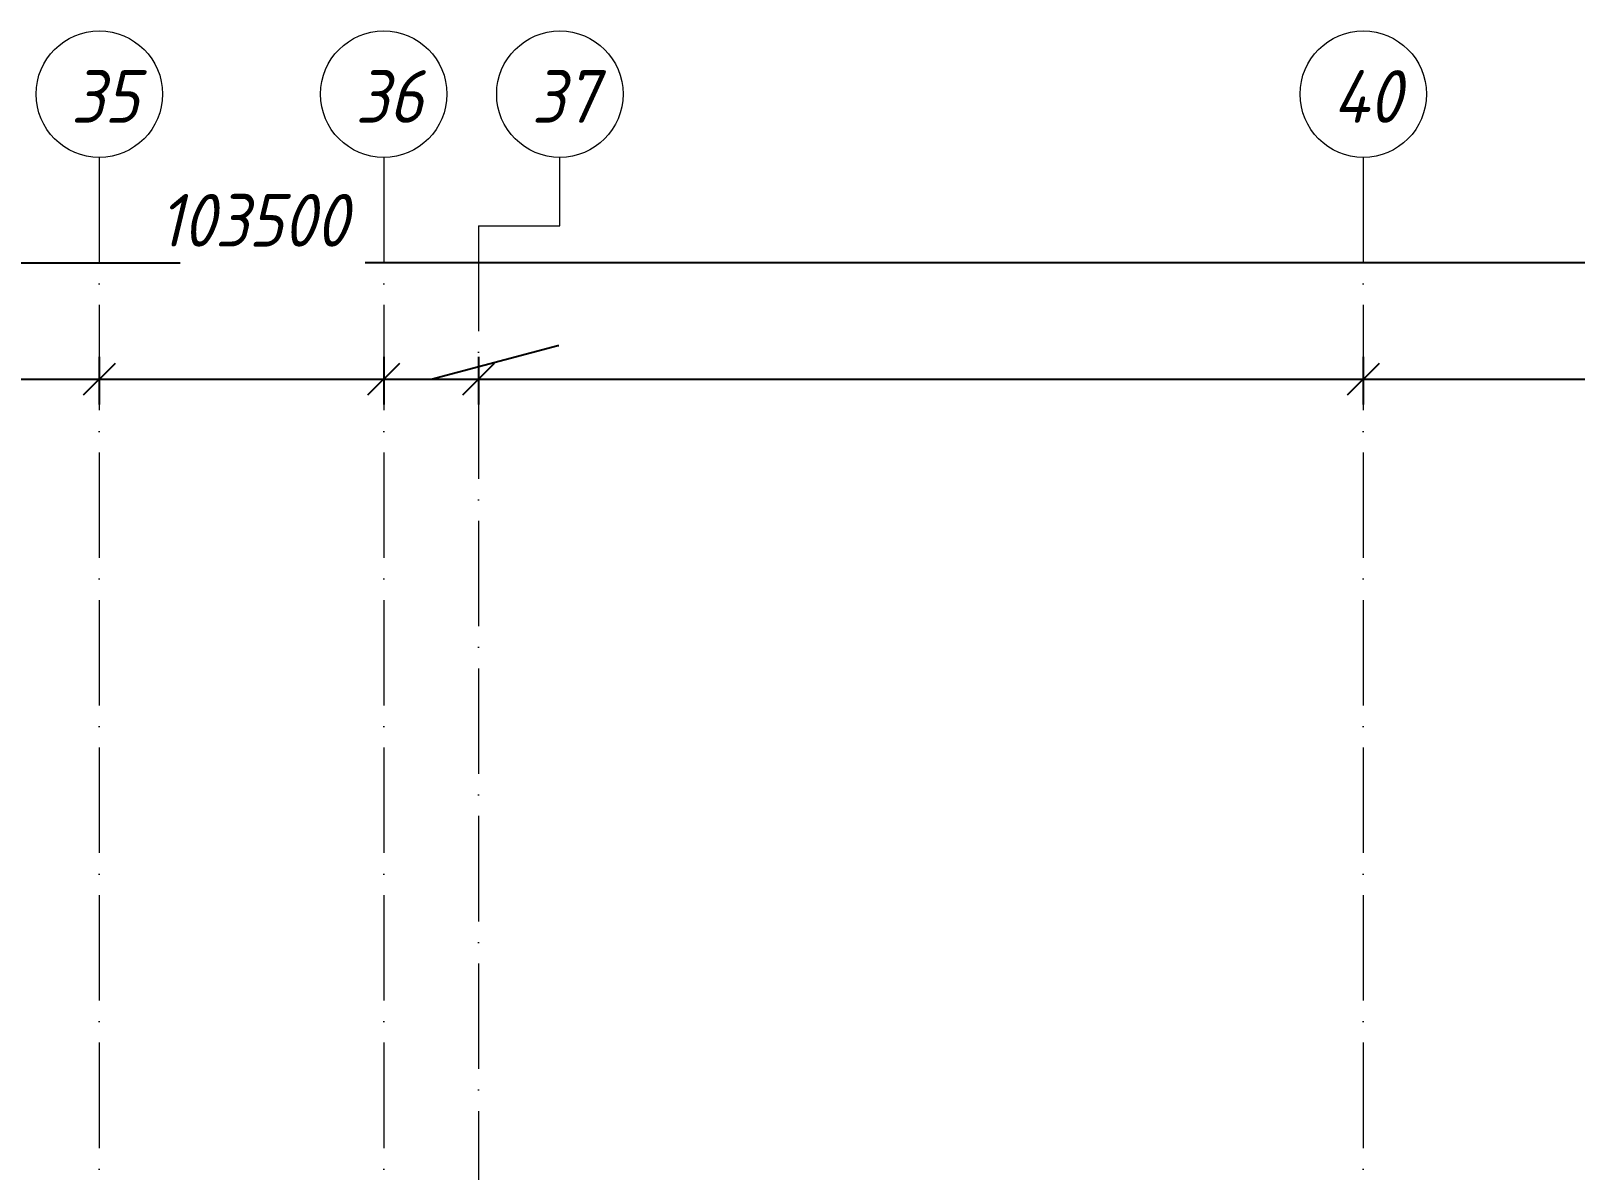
# Model space of a CAD drawing. Header units: millimetres. Extents: x -356862 to 418287, y 0 to 839748.
# Drawn here: x -128340 to -121010, y 545103 to 550509 of the extents above; entities that cross this region are included whole.
import ezdxf

# ---------------------------------------------------------------- set-up
doc = ezdxf.new("R2010")
doc.units = ezdxf.units.MM
doc.linetypes.add('50_200_ШТРИХ_1Т_ш5_п1_п1_', pattern=[700, 500, -100, 0, -100])
for name, color, linetype, lineweight in [('A-____-____-DIMS', 7, 'Continuous', 9), ('S-GRID-____-IDEN', 7, 'Continuous', 9), ('S-GRID-____-OTLN', 7, 'Continuous', 9), ('S-GRID-____-OTLN-1', 7, '50_200_ШТРИХ_1Т_ш5_п1_п1_', 9)]:
    doc.layers.add(name, color=color, linetype=linetype, lineweight=lineweight)
doc.styles.add('ISOCPEUR_I', font='isocpeui.ttf', dxfattribs={"width": 0.9, "height": 2.5})
doc.styles.add('ISOCPEUR_I_9', font='isocpeui.ttf', dxfattribs={"width": 0.9, "height": 250})
doc.dimstyles.new('ISO-2_5_0_9К_БОЛЬШОЙ_ОСИ', dxfattribs={"dimscale": 304.8, "dimtxt": 248.995294, "dimasz": 0.492126, "dimexe": 0.393701, "dimexo": 0, "dimgap": 0, "dimtad": 1, "dimdec": 0, "dimzin": 0, "dimdsep": 46, "dimtxsty": 'ISOCPEUR_I', "dimblk1": 'OBLIQUE', "dimblk2": 'OBLIQUE', "dimsah": 1, "dimcen": 0.09, "dimdle": 0.393701, "dimazin": 0, "dimtfac": 1, "dimtdec": 4, "dimtix": 1, "dimtmove": 0, "dimatfit": 3, "dimfxl": 1, "dimtvp": 1, "dimtolj": 1, "dimtzin": 0, "dimarcsym": 2})
doc.dimstyles.new('ISO-2_5_0_9К_БОЛЬШОЙ_ОСИ_1', dxfattribs={"dimscale": 304.8, "dimtxt": 248.995294, "dimasz": 0.492126, "dimexe": 0.393701, "dimexo": 0, "dimgap": 0, "dimtad": 1, "dimdec": 0, "dimzin": 0, "dimdsep": 46, "dimtxsty": 'ISOCPEUR_I', "dimblk1": 'OBLIQUE', "dimblk2": 'OBLIQUE', "dimsah": 1, "dimcen": 0.09, "dimdle": 0.393701, "dimazin": 0, "dimtfac": 1, "dimtdec": 4, "dimtix": 1, "dimtmove": 1, "dimatfit": 3, "dimfxl": 1, "dimtvp": 1, "dimtolj": 1, "dimtzin": 0, "dimarcsym": 2})
doc.dimstyles.new('ISO-2_5_0_9К_БОЛЬШОЙ_ОСИ_2', dxfattribs={"dimscale": 304.8, "dimtxt": 248.995294, "dimasz": 0.492126, "dimexe": 0.393701, "dimexo": 0, "dimgap": 0, "dimtad": 1, "dimdec": 0, "dimzin": 0, "dimdsep": 46, "dimtxsty": 'ISOCPEUR_I_9', "dimblk1": 'OBLIQUE', "dimblk2": 'OBLIQUE', "dimsah": 1, "dimcen": 0.09, "dimdle": 0.393701, "dimazin": 0, "dimtfac": 1, "dimtdec": 4, "dimtix": 1, "dimtmove": 2, "dimatfit": 3, "dimfxl": 1, "dimtvp": 1, "dimtolj": 1, "dimtzin": 0, "dimarcsym": 2})

# ---------------------------------------------------------------- blocks, each defined once
blk = doc.blocks.new('Ось сетки - Круг_Ø6_00__ISO-2_5_0_9K_-25732049-АР1_План отверстий 1 этажа в осях 1-64_Ю-ЯЯ')
at = {"layer": 'S-GRID-____-IDEN'}
blk.add_circle((0, 0), 3, dxfattribs=at)
blk = doc.blocks.new('_Oblique')
at = {"color": 0, "linetype": 'ByBlock', "lineweight": -2}
blk.add_line((-0.5, -0.5), (0.5, 0.5), dxfattribs=at)
blk = doc.blocks.new('*D13444')
at = {"layer": 'A-____-____-DIMS', "color": 0, "lineweight": -2, "transparency": 16777216}
for p, q in [((-130315.1, 548962.5), (-130315.1, 548736.4)), ((-128015.1, 548962.5), (-128015.1, 548736.4)), ((-130435.1, 548856.4), (-127895.1, 548856.4))]:
    blk.add_line(p, q, dxfattribs=at)
at = {"layer": 'Defpoints', "color": 0, "transparency": 16777216}
for p in [(-130315.1, 548962.5), (-128015.1, 548962.5), (-128015.1, 548856.4)]:
    blk.add_point(p, dxfattribs=at)
at = {"layer": 'A-____-____-DIMS', "color": 0, "lineweight": -2, "transparency": 16777216, "xscale": 150, "yscale": 150, "zscale": 150, "rotation": 180}
blk.add_blockref('_Oblique', (-130315.1, 548856.4), dxfattribs=at)
at = {"layer": 'A-____-____-DIMS', "color": 0, "lineweight": -2, "transparency": 16777216, "xscale": 150, "yscale": 150, "zscale": 150}
blk.add_blockref('_Oblique', (-128015.1, 548856.4), dxfattribs=at)
at = {"layer": 'A-____-____-DIMS', "color": 0, "transparency": 16777216, "insert": (-129165.1, 548857.6), "char_height": 2.5, "width": 758.478, "attachment_point": 5, "style": 'ISOCPEUR_I'}
blk.add_mtext('\\A1;2300', dxfattribs=at)
blk = doc.blocks.new('*D13445')
at = {"layer": 'A-____-____-DIMS', "color": 0, "lineweight": -2, "transparency": 16777216}
for p, q in [((-128015.1, 548962.5), (-128015.1, 548736.4)), ((-126665.1, 548962.5), (-126665.1, 548736.4)), ((-128135.1, 548856.4), (-126545.1, 548856.4))]:
    blk.add_line(p, q, dxfattribs=at)
at = {"layer": 'Defpoints', "color": 0, "transparency": 16777216}
for p in [(-128015.1, 548962.5), (-126665.1, 548962.5), (-126665.1, 548856.4)]:
    blk.add_point(p, dxfattribs=at)
at = {"layer": 'A-____-____-DIMS', "color": 0, "lineweight": -2, "transparency": 16777216, "xscale": 150, "yscale": 150, "zscale": 150, "rotation": 180}
blk.add_blockref('_Oblique', (-128015.1, 548856.4), dxfattribs=at)
at = {"layer": 'A-____-____-DIMS', "color": 0, "lineweight": -2, "transparency": 16777216, "xscale": 150, "yscale": 150, "zscale": 150}
blk.add_blockref('_Oblique', (-126665.1, 548856.4), dxfattribs=at)
at = {"layer": 'A-____-____-DIMS', "color": 0, "transparency": 16777216, "insert": (-127340.1, 548857.6), "char_height": 2.5, "width": 701.018, "attachment_point": 5, "style": 'ISOCPEUR_I'}
blk.add_mtext('\\A1;1350', dxfattribs=at)
blk = doc.blocks.new('*D13446')
at = {"layer": 'A-____-____-DIMS', "color": 0, "lineweight": -2, "transparency": 16777216}
for p, q in [((-126440.1, 548856.4), (-125839, 549016.3)), ((-125839, 549016.3), (-125834.1, 549016.3)), ((-126665.1, 548962.5), (-126665.1, 548736.4)), ((-126215.1, 548962.5), (-126215.1, 548736.4)), ((-126785.1, 548856.4), (-126095.1, 548856.4))]:
    blk.add_line(p, q, dxfattribs=at)
at = {"layer": 'Defpoints', "color": 0, "transparency": 16777216}
for p in [(-126665.1, 548962.5), (-126215.1, 548962.5), (-126215.1, 548856.4)]:
    blk.add_point(p, dxfattribs=at)
at = {"layer": 'A-____-____-DIMS', "color": 0, "lineweight": -2, "transparency": 16777216, "xscale": 150, "yscale": 150, "zscale": 150, "rotation": 180}
blk.add_blockref('_Oblique', (-126665.1, 548856.4), dxfattribs=at)
at = {"layer": 'A-____-____-DIMS', "color": 0, "lineweight": -2, "transparency": 16777216, "xscale": 150, "yscale": 150, "zscale": 150}
blk.add_blockref('_Oblique', (-126215.1, 548856.4), dxfattribs=at)
at = {"layer": 'A-____-____-DIMS', "color": 0, "transparency": 16777216, "insert": (-125839, 549019.7), "char_height": 2.5, "width": 591.843, "attachment_point": 1, "line_spacing_factor": 1.149209, "style": 'ISOCPEUR_I'}
blk.add_mtext('\\A1;450', dxfattribs=at)
blk = doc.blocks.new('*D13447')
at = {"layer": 'A-____-____-DIMS', "color": 0, "lineweight": -2, "transparency": 16777216}
for p, q in [((-126215.1, 548962.5), (-126215.1, 548736.4)), ((-122015.1, 548962.5), (-122015.1, 548736.4)), ((-126335.1, 548856.4), (-121895.1, 548856.4))]:
    blk.add_line(p, q, dxfattribs=at)
at = {"layer": 'Defpoints', "color": 0, "transparency": 16777216}
for p in [(-126215.1, 548962.5), (-122015.1, 548962.5), (-122015.1, 548856.4)]:
    blk.add_point(p, dxfattribs=at)
at = {"layer": 'A-____-____-DIMS', "color": 0, "lineweight": -2, "transparency": 16777216, "xscale": 150, "yscale": 150, "zscale": 150, "rotation": 180}
blk.add_blockref('_Oblique', (-126215.1, 548856.4), dxfattribs=at)
at = {"layer": 'A-____-____-DIMS', "color": 0, "lineweight": -2, "transparency": 16777216, "xscale": 150, "yscale": 150, "zscale": 150}
blk.add_blockref('_Oblique', (-122015.1, 548856.4), dxfattribs=at)
at = {"layer": 'A-____-____-DIMS', "color": 0, "transparency": 16777216, "insert": (-124115.1, 548857.6), "char_height": 2.5, "width": 781.462, "attachment_point": 5, "style": 'ISOCPEUR_I'}
blk.add_mtext('\\A1;4200', dxfattribs=at)
blk = doc.blocks.new('*D13448')
at = {"layer": 'A-____-____-DIMS', "color": 0, "lineweight": -2, "transparency": 16777216}
for p, q in [((-122015.1, 548962.5), (-122015.1, 548736.4)), ((-119515.1, 548962.5), (-119515.1, 548736.4)), ((-122135.1, 548856.4), (-119395.1, 548856.4))]:
    blk.add_line(p, q, dxfattribs=at)
at = {"layer": 'Defpoints', "color": 0, "transparency": 16777216}
for p in [(-122015.1, 548962.5), (-119515.1, 548962.5), (-119515.1, 548856.4)]:
    blk.add_point(p, dxfattribs=at)
at = {"layer": 'A-____-____-DIMS', "color": 0, "lineweight": -2, "transparency": 16777216, "xscale": 150, "yscale": 150, "zscale": 150, "rotation": 180}
blk.add_blockref('_Oblique', (-122015.1, 548856.4), dxfattribs=at)
at = {"layer": 'A-____-____-DIMS', "color": 0, "lineweight": -2, "transparency": 16777216, "xscale": 150, "yscale": 150, "zscale": 150}
blk.add_blockref('_Oblique', (-119515.1, 548856.4), dxfattribs=at)
at = {"layer": 'A-____-____-DIMS', "color": 0, "transparency": 16777216, "insert": (-120765.1, 548857.6), "char_height": 2.5, "width": 758.478, "attachment_point": 5, "style": 'ISOCPEUR_I'}
blk.add_mtext('\\A1;2500', dxfattribs=at)
blk = doc.blocks.new('*D13463')
at = {"layer": 'A-____-____-DIMS', "color": 0, "lineweight": -2, "transparency": 16777216}
for p, q in [((-178865.1, 549514.7), (-178865.1, 549288.6)), ((-75365.1, 549514.7), (-75365.1, 549288.6)), ((-178985.1, 549408.6), (-127631.7, 549408.6)), ((-75245.1, 549408.6), (-126752.7, 549408.6))]:
    blk.add_line(p, q, dxfattribs=at)
at = {"layer": 'Defpoints', "color": 0, "transparency": 16777216}
for p in [(-178865.1, 549514.7), (-75365.1, 549514.7), (-75365.1, 549408.6)]:
    blk.add_point(p, dxfattribs=at)
at = {"layer": 'A-____-____-DIMS', "color": 0, "lineweight": -2, "transparency": 16777216, "xscale": 150, "yscale": 150, "zscale": 150, "rotation": 180}
blk.add_blockref('_Oblique', (-178865.1, 549408.6), dxfattribs=at)
at = {"layer": 'A-____-____-DIMS', "color": 0, "lineweight": -2, "transparency": 16777216, "xscale": 150, "yscale": 150, "zscale": 150}
blk.add_blockref('_Oblique', (-75365.1, 549408.6), dxfattribs=at)
at = {"layer": 'A-____-____-DIMS', "color": 0, "transparency": 16777216, "insert": (-127732.3, 549735.2), "char_height": 250, "width": 1080.257, "attachment_point": 1, "line_spacing_factor": 1.149209, "style": 'ISOCPEUR_I_9'}
blk.add_mtext('\\A1;103500', dxfattribs=at)

msp = doc.modelspace()

# ---------------------------------------------------------------- linework, layer by layer
at = {"layer": 'S-GRID-____-OTLN'}
for p, q in [((-125828.841, 549584.1651), (-125828.841, 549908.7924)), ((-126215.0675, 549584.1651), (-125828.841, 549584.1651))]:
    msp.add_line(p, q, dxfattribs=at)
at = {"layer": 'S-GRID-____-OTLN-1'}
for p, q in [((-128015.0675, 549908.7924), (-128015.0675, 511907.5288)), ((-126665.0675, 549908.7924), (-126665.0675, 525691.4247)), ((-122015.0675, 549908.7924), (-122015.0675, 511907.5288)), ((-126215.0675, 549584.1651), (-126215.0675, 525691.4247))]:
    msp.add_line(p, q, dxfattribs=at)

# ---------------------------------------------------------------- block references
at = {"layer": 'S-GRID-____-IDEN', "xscale": 99.99999999999993, "yscale": 99.99999999999993, "zscale": 99.99999999999993, "rotation": 180}
for p in [(-128015.0675, 550208.7924), (-126665.0675, 550208.7924), (-125828.841, 550208.7924), (-122015.0675, 550208.7924)]:
    msp.add_blockref('Ось сетки - Круг_Ø6_00__ISO-2_5_0_9K_-25732049-АР1_План отверстий 1 этажа в осях 1-64_Ю-ЯЯ', p, dxfattribs=at)

# ---------------------------------------------------------------- texts
at = {"layer": 'S-GRID-____-IDEN', "char_height": 250, "attachment_point": 1, "style": 'ISOCPEUR_I_9'}
for s, insert, width in [('35', (-128149.4392, 550322.7261), 404.0505), ('36', (-126799.4392, 550322.7261), 404.0505), ('37', (-125963.2126, 550322.7261), 404.0505), ('40', (-122158.4392, 550322.7261), 425.696062)]:
    msp.add_mtext(s, dxfattribs=dict(at, insert=insert, width=width))

# ---------------------------------------------------------------- dimensions: what is measured, and where the dimension line sits
at = {"layer": 'A-____-____-DIMS'}
for base, p1, p2, dimstyle, override, picture, middle in [((-75365.0675, 549408.6096), (-178865.0675, 549514.6756), (-75365.0675, 549514.6756), 'ISO-2_5_0_9К_БОЛЬШОЙ_ОСИ_2', {"dimpost": '<>', "dimfxl": 103500}, '*D13463', (-127192.2172, 549568.5568)), ((-126215.0675, 548856.3903), (-126665.0675, 548962.4563), (-126215.0675, 548962.4563), 'ISO-2_5_0_9К_БОЛЬШОЙ_ОСИ_1', {"dimpost": '<>', "dimfxl": 450}, '*D13446', (-125839.0149, 549016.3375))]:
    dim = msp.add_linear_dim(base=base, p1=p1, p2=p2, dimstyle=dimstyle, override=override, dxfattribs=at)
    dim.commit()
    dim.dimension.update_dxf_attribs({"geometry": picture, "text_midpoint": middle, "dimtype": 160})
for base, p1, p2, override, picture, middle in [((-128015.0675, 548856.3903), (-130315.0675, 548962.4563), (-128015.0675, 548962.4563), {"dimpost": '<>', "dimfxl": 2300}, '*D13444', (-129165.0675, 548857.6403)), ((-126665.0675, 548856.3903), (-128015.0675, 548962.4563), (-126665.0675, 548962.4563), {"dimpost": '<>', "dimfxl": 1350}, '*D13445', (-127340.0675, 548857.6403)), ((-122015.0675, 548856.3903), (-126215.0675, 548962.4563), (-122015.0675, 548962.4563), {"dimpost": '<>', "dimfxl": 4200}, '*D13447', (-124115.0675, 548857.6403)), ((-119515.0675, 548856.3903), (-122015.0675, 548962.4563), (-119515.0675, 548962.4563), {"dimpost": '<>', "dimfxl": 2500}, '*D13448', (-120765.0675, 548857.6403))]:
    dim = msp.add_linear_dim(base=base, p1=p1, p2=p2, dimstyle='ISO-2_5_0_9К_БОЛЬШОЙ_ОСИ', override=override, dxfattribs=at)
    dim.commit()
    dim.dimension.update_dxf_attribs({"geometry": picture, "text_midpoint": middle})

doc.saveas('drawing.dxf')
